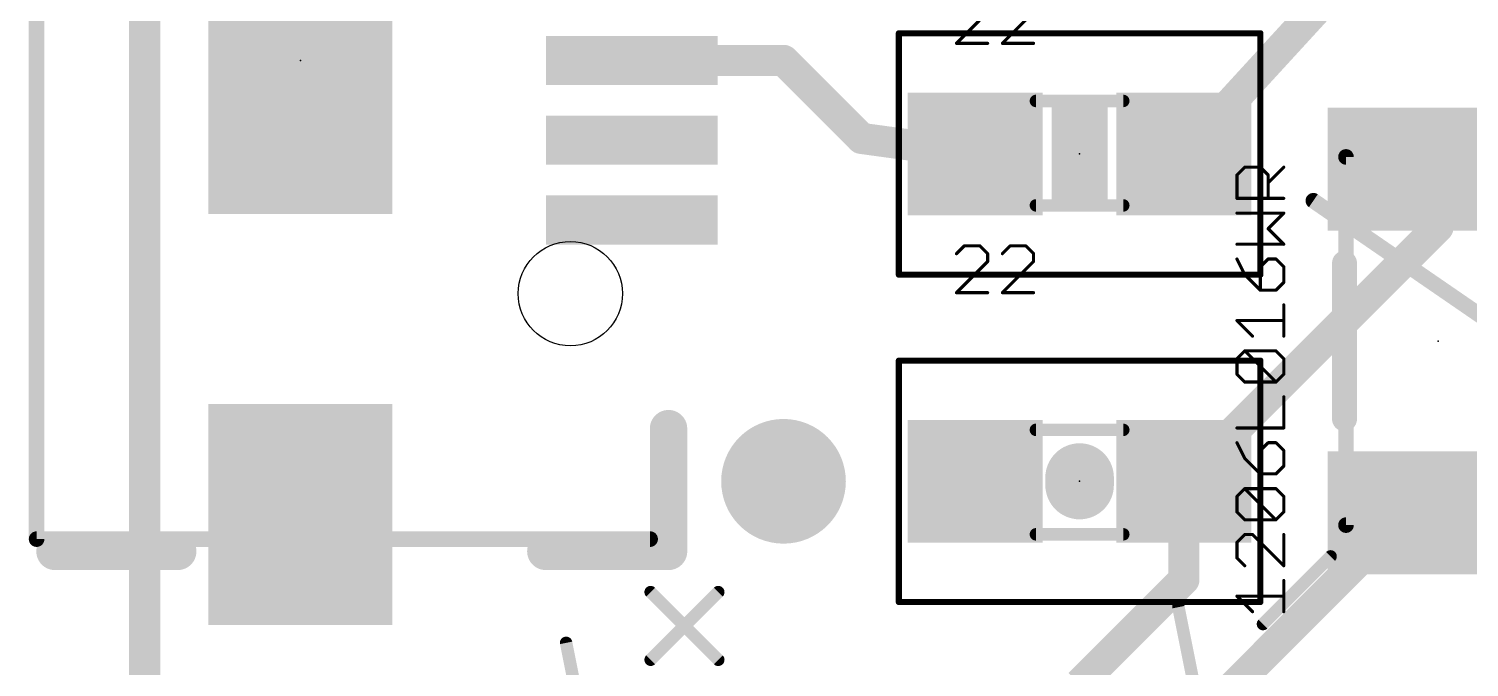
# Model space of a CAD drawing. Extents: x -15 to 92, y -11 to 29.
# Drawn here: x -0.94 to 10.79, y 9.66 to 14.86 of the extents above; entities that cross this region are included whole.
import ezdxf

# ---------------------------------------------------------------- set-up
doc = ezdxf.new("R2010")
doc.units = 0
for name, color, linetype in [('1', 22, 'CONTINUOUS'), ('16', 175, 'CONTINUOUS'), ('18', 82, 'CONTINUOUS'), ('20', 7, 'CONTINUOUS'), ('21', 253, 'CONTINUOUS'), ('23', 7, 'CONTINUOUS'), ('27', 253, 'CONTINUOUS'), ('39', 22, 'CONTINUOUS'), ('51', 253, 'CONTINUOUS')]:
    doc.layers.add(name, color=color, linetype=linetype)

# ---------------------------------------------------------------- blocks, each defined once
blk = doc.blocks.new('RECT')
blk.add_solid([(-0.5, -0.5), (0.5, -0.5), (-0.5, 0.5), (0.5, 0.5)])
blk = doc.blocks.new('ROUNDV')
at = {"const_width": 0.5}
blk.add_lwpolyline([(0, -0.25, 1), (0, 0.25, 1), (0, -0.25)], format="xyb", dxfattribs=at)

msp = doc.modelspace()

# ---------------------------------------------------------------- linework, layer by layer
at = {"layer": '1', "const_width": 0.254}
for points in [[(0, 0), (0, 29.21)], [(9.867, 15.367), (8.47, 13.843)], [(3.97, 14.605), (5.207, 14.605)], [(5.207, 14.605), (5.842, 13.97)], [(11.427, 14.605), (10.541, 13.719)], [(5.842, 13.97), (6.77, 13.843)], [(10.541, 13.719), (10.541, 13.247)], [(10.541, 13.247), (8.47, 11.176)], [(8.47, 11.176), (8.47, 10.375)], [(10.284, 10.919), (8.128, 8.763)], [(10.541, 10.919), (10.284, 10.919)], [(8.47, 10.375), (7.62, 9.525)]]:
    msp.add_lwpolyline(points, dxfattribs=at)
at = {"layer": '1', "const_width": 0.127}
for points in [[(3.97, 14.6685, 1), (3.97, 14.5415)], [(5.2519, 14.6499, 1), (5.1621, 14.5601)], [(5.207, 14.5415, 1), (5.207, 14.6685)], [(5.8506, 14.0329, 1), (5.8334, 13.9071)], [(5.7971, 13.9251, 1), (5.8869, 14.0149)], [(6.7614, 13.7801, 1), (6.7786, 13.9059)], [(8.4232, 13.8859, 1), (8.5168, 13.8001)], [(10.6045, 13.719, 1), (10.4775, 13.719)], [(10.4961, 13.7639, 1), (10.5859, 13.6741)], [(10.4775, 13.247, 1), (10.6045, 13.247)], [(10.5859, 13.2021, 1), (10.4961, 13.2919)], [(8.5335, 11.176, 1), (8.4065, 11.176)], [(8.4251, 11.2209, 1), (8.5149, 11.1311)], [(10.284, 10.9825, 1), (10.284, 10.8555)], [(10.3289, 10.8741, 1), (10.2391, 10.9639)], [(10.541, 10.8555, 1), (10.541, 10.9825)], [(8.5149, 10.3301, 1), (8.4251, 10.4199)], [(8.4065, 10.375, 1), (8.5335, 10.375)]]:
    msp.add_lwpolyline(points, format="xyb", dxfattribs=at)
at = {"layer": '16', "const_width": 0.254}
msp.add_lwpolyline([(0, 0), (0, 29.21)], dxfattribs=at)
at = {"layer": '20', "const_width": 0.2032}
msp.add_lwpolyline([(0, 29.21), (0, 0)], dxfattribs=at)
at = {"layer": '20'}
msp.add_circle((3.47, 12.705), 0.425, dxfattribs=at)
at = {"layer": '21'}
for points, const_width in [([(9.779, 11.684), (9.779, 12.954)], 0.2032), ([(4.27, 10.605), (4.27, 11.605)], 0.3048), ([(7.62, 11.1455), (7.62, 11.2065)], 0.5588), ([(3.27, 10.605), (4.27, 10.605)], 0.3048), ([(9.1143, 10.0131), (9.6656, 10.5643)], 0.1016), ([(4.1241, 9.7219), (4.6754, 10.2731)], 0.1016), ([(4.1241, 10.2731), (4.6754, 9.7219)], 0.1016), ([(8.4253, 10.1509), (8.7009, 8.7727)], 0.1016), ([(3.4351, 9.8597), (3.7107, 8.4815)], 0.1016)]:
    msp.add_lwpolyline(points, dxfattribs=dict(at, const_width=const_width))
for points, const_width in [([(9.8298, 12.954, 1), (9.7282, 12.954)], 0.1016), ([(4.3462, 11.605, 1), (4.1938, 11.605)], 0.1524), ([(9.7282, 11.684, 1), (9.8298, 11.684)], 0.1016), ([(7.7597, 11.2065, 1), (7.4803, 11.2065)], 0.2794), ([(7.4803, 11.1455, 1), (7.7597, 11.1455)], 0.2794), ([(3.27, 10.6812, 1), (3.27, 10.5288)], 0.1524), ([(4.27, 10.5288, 1), (4.27, 10.6812)], 0.1524), ([(4.1938, 10.605, 1), (4.3462, 10.605)], 0.1524), ([(9.6835, 10.5464, 1), (9.6476, 10.5823)], 0.0508), ([(4.1421, 10.2911, 1), (4.1062, 10.2552)], 0.0508), ([(4.6933, 10.2552, 1), (4.6574, 10.2911)], 0.0508), ([(8.4502, 10.1559, 1), (8.4003, 10.1459)], 0.0508), ([(9.0964, 10.031, 1), (9.1323, 9.9951)], 0.0508), ([(3.46, 9.8647, 1), (3.4101, 9.8547)], 0.0508), ([(4.1062, 9.7398, 1), (4.1421, 9.7039)], 0.0508), ([(4.6574, 9.7039, 1), (4.6933, 9.7398)], 0.0508)]:
    msp.add_lwpolyline(points, format="xyb", dxfattribs=dict(at, const_width=const_width))
at = {"layer": '23'}
for p in [(1.27, 14.605), (7.62, 13.843), (10.541, 12.319), (7.62, 11.176)]:
    msp.add_point(p, dxfattribs=at)
at = {"layer": '27', "const_width": 0.0254}
for points in [[(6.6167, 14.7447), (6.8709, 14.9989)], [(6.9909, 14.7447), (7.2451, 14.9989)], [(6.8709, 14.7447), (6.6167, 14.7447)], [(7.2451, 14.7447), (6.9909, 14.7447)], [(8.9024, 13.6721), (8.9659, 13.7357)], [(8.9659, 13.7357), (9.093, 13.7357)], [(9.093, 13.7357), (9.1566, 13.6721)], [(9.1566, 13.6086), (9.2837, 13.7357)], [(8.9024, 13.4815), (8.9024, 13.6721)], [(9.1566, 13.6721), (9.1566, 13.4815)], [(9.2837, 13.4815), (8.9024, 13.4815)], [(9.2837, 13.3615), (8.9024, 13.3615)], [(9.1566, 13.2344), (9.2837, 13.3615)], [(9.2837, 13.1073), (9.1566, 13.2344)], [(6.6803, 13.094), (6.6167, 13.0305)], [(6.8074, 13.094), (6.6803, 13.094)], [(6.8709, 13.0305), (6.8074, 13.094)], [(6.8709, 12.9669), (6.8709, 13.0305)], [(7.0545, 13.094), (6.9909, 13.0305)], [(7.1816, 13.094), (7.0545, 13.094)], [(7.2451, 13.0305), (7.1816, 13.094)], [(7.2451, 12.9669), (7.2451, 13.0305)], [(8.9024, 13.1073), (9.2837, 13.1073)], [(6.6167, 12.7127), (6.8709, 12.9669)], [(6.9909, 12.7127), (7.2451, 12.9669)], [(8.9024, 12.9873), (8.9659, 12.8602)], [(9.1566, 12.9873), (9.093, 12.9237)], [(9.093, 12.9237), (9.093, 12.7331)], [(9.2201, 12.9873), (9.1566, 12.9873)], [(9.2837, 12.9237), (9.2201, 12.9873)], [(9.2837, 12.7966), (9.2837, 12.9237)], [(8.9659, 12.8602), (9.093, 12.7331)], [(9.2201, 12.7331), (9.2837, 12.7966)], [(6.8709, 12.7127), (6.6167, 12.7127)], [(7.2451, 12.7127), (6.9909, 12.7127)], [(9.093, 12.7331), (9.2201, 12.7331)], [(9.2837, 12.3589), (9.2837, 12.6131)], [(9.0295, 12.3589), (8.9024, 12.486)], [(8.9024, 12.486), (9.2837, 12.486)], [(8.9024, 12.1753), (8.9659, 12.2389)], [(8.9659, 12.2389), (9.2201, 12.2389)], [(9.2201, 11.9847), (8.9659, 12.2389)], [(9.2201, 12.2389), (9.2837, 12.1753)], [(8.9024, 12.0482), (8.9024, 12.1753)], [(9.2837, 12.1753), (9.2837, 12.0482)], [(8.9659, 11.9847), (8.9024, 12.0482)], [(9.2201, 11.9847), (8.9659, 11.9847)], [(9.2837, 12.0482), (9.2201, 11.9847)], [(9.2837, 11.6104), (9.2837, 11.8647)], [(8.9024, 11.6104), (9.2837, 11.6104)], [(8.9024, 11.4905), (8.9659, 11.3633)], [(9.1566, 11.4905), (9.093, 11.4269)], [(9.093, 11.4269), (9.093, 11.2362)], [(9.2201, 11.4905), (9.1566, 11.4905)], [(9.2837, 11.4269), (9.2201, 11.4905)], [(9.2837, 11.2998), (9.2837, 11.4269)], [(8.9659, 11.3633), (9.093, 11.2362)], [(9.2201, 11.2362), (9.2837, 11.2998)], [(9.093, 11.2362), (9.2201, 11.2362)], [(8.9024, 11.0527), (8.9659, 11.1163)], [(8.9024, 10.9256), (8.9024, 11.0527)], [(8.9659, 11.1163), (9.2201, 11.1163)], [(9.2201, 10.862), (8.9659, 11.1163)], [(9.2201, 11.1163), (9.2837, 11.0527)], [(9.2837, 11.0527), (9.2837, 10.9256)], [(8.9659, 10.862), (8.9024, 10.9256)], [(9.2837, 10.9256), (9.2201, 10.862)], [(9.2201, 10.862), (8.9659, 10.862)], [(8.9659, 10.742), (8.9024, 10.6785)], [(8.9024, 10.6785), (8.9024, 10.5514)], [(9.0295, 10.742), (8.9659, 10.742)], [(9.2837, 10.4878), (9.0295, 10.742)], [(9.2837, 10.742), (9.2837, 10.4878)], [(8.9024, 10.5514), (8.9659, 10.4878)], [(9.2837, 10.1136), (9.2837, 10.3678)], [(9.0295, 10.1136), (8.9024, 10.2407)], [(8.9024, 10.2407), (9.2837, 10.2407)]]:
    msp.add_lwpolyline(points, dxfattribs=at)
at = {"layer": '27', "const_width": 0.0127}
for points in [[(6.6167, 14.751, 1), (6.6167, 14.7384)], [(6.6122, 14.7492, 1), (6.6212, 14.7402)], [(6.8709, 14.7384, 1), (6.8709, 14.751)], [(6.9864, 14.7492, 1), (6.9954, 14.7402)], [(6.9909, 14.751, 1), (6.9909, 14.7384)], [(7.2451, 14.7384, 1), (7.2451, 14.751)], [(8.9659, 13.742, 1), (8.9659, 13.7293)], [(8.9704, 13.7312, 1), (8.9614, 13.7402)], [(9.0975, 13.7402, 1), (9.0885, 13.7312)], [(9.093, 13.7293, 1), (9.093, 13.742)], [(9.2882, 13.7312, 1), (9.2792, 13.7402)], [(8.9087, 13.6721, 1), (8.896, 13.6721)], [(8.8979, 13.6766, 1), (8.9069, 13.6677)], [(9.1629, 13.6721, 1), (9.1502, 13.6721)], [(9.1521, 13.6131, 1), (9.1611, 13.6041)], [(9.1521, 13.6677, 1), (9.1611, 13.6766)], [(8.9024, 13.4878, 1), (8.9024, 13.4751)], [(8.896, 13.4815, 1), (8.9087, 13.4815)], [(9.1502, 13.4815, 1), (9.1629, 13.4815)], [(9.2837, 13.4751, 1), (9.2837, 13.4878)], [(8.9024, 13.3678, 1), (8.9024, 13.3551)], [(9.2882, 13.357, 1), (9.2792, 13.366)], [(9.2837, 13.3551, 1), (9.2837, 13.3678)], [(9.1611, 13.2389, 1), (9.1521, 13.2299)], [(9.1521, 13.2389, 1), (9.1611, 13.2299)], [(6.6122, 13.035, 1), (6.6212, 13.026)], [(6.6803, 13.1004, 1), (6.6803, 13.0877)], [(6.6847, 13.0895, 1), (6.6758, 13.0985)], [(6.8119, 13.0985, 1), (6.8029, 13.0895)], [(6.8074, 13.0877, 1), (6.8074, 13.1004)], [(6.8773, 13.0305, 1), (6.8646, 13.0305)], [(6.8664, 13.026, 1), (6.8754, 13.035)], [(6.9864, 13.035, 1), (6.9954, 13.026)], [(7.0545, 13.1004, 1), (7.0545, 13.0877)], [(7.0589, 13.0895, 1), (7.05, 13.0985)], [(7.1861, 13.0985, 1), (7.1771, 13.0895)], [(7.1816, 13.0877, 1), (7.1816, 13.1004)], [(7.2515, 13.0305, 1), (7.2388, 13.0305)], [(7.2406, 13.026, 1), (7.2496, 13.035)], [(8.9024, 13.1136, 1), (8.9024, 13.1009)], [(9.2792, 13.1028, 1), (9.2882, 13.1118)], [(9.2837, 13.1009, 1), (9.2837, 13.1136)], [(6.8646, 12.9669, 1), (6.8773, 12.9669)], [(6.8754, 12.9624, 1), (6.8664, 12.9714)], [(7.2388, 12.9669, 1), (7.2515, 12.9669)], [(7.2496, 12.9624, 1), (7.2406, 12.9714)], [(8.9081, 12.9901, 1), (8.8967, 12.9844)], [(9.0885, 12.9282, 1), (9.0975, 12.9192)], [(9.0994, 12.9237, 1), (9.0867, 12.9237)], [(9.1566, 12.9936, 1), (9.1566, 12.9809)], [(9.1611, 12.9828, 1), (9.1521, 12.9918)], [(9.2246, 12.9918, 1), (9.2157, 12.9828)], [(9.2201, 12.9809, 1), (9.2201, 12.9936)], [(9.29, 12.9237, 1), (9.2774, 12.9237)], [(9.2792, 12.9192, 1), (9.2882, 12.9282)], [(8.9704, 12.8647, 1), (8.9614, 12.8557)], [(8.9603, 12.8573, 1), (8.9716, 12.863)], [(9.2774, 12.7966, 1), (9.29, 12.7966)], [(9.2882, 12.7921, 1), (9.2792, 12.8011)], [(6.6167, 12.719, 1), (6.6167, 12.7064)], [(6.6122, 12.7172, 1), (6.6212, 12.7082)], [(6.8709, 12.7064, 1), (6.8709, 12.719)], [(6.9864, 12.7172, 1), (6.9954, 12.7082)], [(6.9909, 12.719, 1), (6.9909, 12.7064)], [(7.2451, 12.7064, 1), (7.2451, 12.719)], [(9.093, 12.7394, 1), (9.093, 12.7267)], [(9.0867, 12.7331, 1), (9.0994, 12.7331)], [(9.0885, 12.7286, 1), (9.0975, 12.7376)], [(9.2157, 12.7376, 1), (9.2246, 12.7286)], [(9.2201, 12.7267, 1), (9.2201, 12.7394)], [(9.29, 12.6131, 1), (9.2774, 12.6131)], [(8.9069, 12.4905, 1), (8.8979, 12.4815)], [(8.9024, 12.4923, 1), (8.9024, 12.4796)], [(9.2837, 12.4796, 1), (9.2837, 12.4923)], [(9.025, 12.3544, 1), (9.034, 12.3633)], [(9.2774, 12.3589, 1), (9.29, 12.3589)], [(8.9704, 12.2434, 1), (8.9614, 12.2344)], [(8.9659, 12.2452, 1), (8.9659, 12.2325)], [(8.9704, 12.2344, 1), (8.9614, 12.2434)], [(9.2246, 12.2434, 1), (9.2157, 12.2344)], [(9.2201, 12.2325, 1), (9.2201, 12.2452)], [(8.9087, 12.1753, 1), (8.896, 12.1753)], [(8.8979, 12.1798, 1), (8.9069, 12.1708)], [(9.29, 12.1753, 1), (9.2774, 12.1753)], [(9.2792, 12.1708, 1), (9.2882, 12.1798)], [(8.9069, 12.0527, 1), (8.8979, 12.0437)], [(8.896, 12.0482, 1), (8.9087, 12.0482)], [(8.9659, 11.991, 1), (8.9659, 11.9783)], [(8.9614, 11.9802, 1), (8.9704, 11.9891)], [(9.2157, 11.9891, 1), (9.2246, 11.9802)], [(9.2157, 11.9802, 1), (9.2246, 11.9891)], [(9.2201, 11.9783, 1), (9.2201, 11.991)], [(9.2774, 12.0482, 1), (9.29, 12.0482)], [(9.2882, 12.0437, 1), (9.2792, 12.0527)], [(9.29, 11.8647, 1), (9.2774, 11.8647)], [(8.9024, 11.6168, 1), (8.9024, 11.6041)], [(9.2837, 11.6041, 1), (9.2837, 11.6168)], [(9.2774, 11.6104, 1), (9.29, 11.6104)], [(8.9081, 11.4933, 1), (8.8967, 11.4876)], [(9.0885, 11.4314, 1), (9.0975, 11.4224)], [(9.0994, 11.4269, 1), (9.0867, 11.4269)], [(9.1566, 11.4968, 1), (9.1566, 11.4841)], [(9.1611, 11.486, 1), (9.1521, 11.4949)], [(9.2246, 11.4949, 1), (9.2157, 11.486)], [(9.2201, 11.4841, 1), (9.2201, 11.4968)], [(9.29, 11.4269, 1), (9.2774, 11.4269)], [(9.2792, 11.4224, 1), (9.2882, 11.4314)], [(8.9704, 11.3678, 1), (8.9614, 11.3589)], [(8.9603, 11.3605, 1), (8.9716, 11.3662)], [(9.2774, 11.2998, 1), (9.29, 11.2998)], [(9.2882, 11.2953, 1), (9.2792, 11.3043)], [(9.093, 11.2426, 1), (9.093, 11.2299)], [(9.0867, 11.2362, 1), (9.0994, 11.2362)], [(9.0885, 11.2318, 1), (9.0975, 11.2407)], [(9.2157, 11.2407, 1), (9.2246, 11.2318)], [(9.2201, 11.2299, 1), (9.2201, 11.2426)], [(8.9087, 11.0527, 1), (8.896, 11.0527)], [(8.8979, 11.0572, 1), (8.9069, 11.0482)], [(8.9659, 11.1226, 1), (8.9659, 11.1099)], [(8.9704, 11.1207, 1), (8.9614, 11.1118)], [(8.9704, 11.1118, 1), (8.9614, 11.1207)], [(9.2246, 11.1207, 1), (9.2157, 11.1118)], [(9.2201, 11.1099, 1), (9.2201, 11.1226)], [(9.29, 11.0527, 1), (9.2774, 11.0527)], [(9.2792, 11.0482, 1), (9.2882, 11.0572)], [(8.9069, 10.9301, 1), (8.8979, 10.9211)], [(8.896, 10.9256, 1), (8.9087, 10.9256)], [(9.2774, 10.9256, 1), (9.29, 10.9256)], [(9.2882, 10.9211, 1), (9.2792, 10.9301)], [(8.9659, 10.8684, 1), (8.9659, 10.8557)], [(8.9614, 10.8575, 1), (8.9704, 10.8665)], [(9.2157, 10.8665, 1), (9.2246, 10.8575)], [(9.2157, 10.8575, 1), (9.2246, 10.8665)], [(9.2201, 10.8557, 1), (9.2201, 10.8684)], [(8.9087, 10.6785, 1), (8.896, 10.6785)], [(8.8979, 10.683, 1), (8.9069, 10.674)], [(8.9659, 10.7484, 1), (8.9659, 10.7357)], [(8.9704, 10.7376, 1), (8.9614, 10.7465)], [(9.034, 10.7465, 1), (9.025, 10.7376)], [(9.0295, 10.7357, 1), (9.0295, 10.7484)], [(9.29, 10.742, 1), (9.2774, 10.742)], [(8.9069, 10.5559, 1), (8.8979, 10.5469)], [(8.896, 10.5514, 1), (8.9087, 10.5514)], [(8.9614, 10.4833, 1), (8.9704, 10.4923)], [(9.2774, 10.4878, 1), (9.29, 10.4878)], [(9.2792, 10.4833, 1), (9.2882, 10.4923)], [(9.29, 10.3678, 1), (9.2774, 10.3678)], [(8.9069, 10.2452, 1), (8.8979, 10.2362)], [(8.9024, 10.2471, 1), (8.9024, 10.2344)], [(9.2837, 10.2344, 1), (9.2837, 10.2471)], [(9.025, 10.1091, 1), (9.034, 10.1181)], [(9.2774, 10.1136, 1), (9.29, 10.1136)]]:
    msp.add_lwpolyline(points, format="xyb", dxfattribs=at)
at = {"layer": '39', "const_width": 0.0508}
for points in [[(6.147, 14.826), (9.093, 14.826)], [(6.147, 12.86), (6.147, 14.826)], [(9.093, 14.826), (9.093, 12.86)], [(9.093, 12.86), (6.147, 12.86)], [(6.147, 10.193), (6.147, 12.159)], [(6.147, 12.159), (9.093, 12.159)], [(9.093, 12.159), (9.093, 10.193)], [(9.093, 10.193), (6.147, 10.193)]]:
    msp.add_lwpolyline(points, dxfattribs=at)
at = {"layer": '39', "const_width": 0.0254}
for points in [[(6.147, 14.8387, 1), (6.147, 14.8133)], [(6.1597, 14.826, 1), (6.1343, 14.826)], [(9.1057, 14.826, 1), (9.0803, 14.826)], [(9.093, 14.8133, 1), (9.093, 14.8387)], [(6.147, 12.8727, 1), (6.147, 12.8473)], [(6.1343, 12.86, 1), (6.1597, 12.86)], [(9.0803, 12.86, 1), (9.1057, 12.86)], [(9.093, 12.8473, 1), (9.093, 12.8727)], [(6.1597, 12.159, 1), (6.1343, 12.159)], [(6.147, 12.1717, 1), (6.147, 12.1463)], [(9.1057, 12.159, 1), (9.0803, 12.159)], [(9.093, 12.1463, 1), (9.093, 12.1717)], [(6.147, 10.2057, 1), (6.147, 10.1803)], [(9.093, 10.1803, 1), (9.093, 10.2057)], [(6.1343, 10.193, 1), (6.1597, 10.193)], [(9.0803, 10.193, 1), (9.1057, 10.193)]]:
    msp.add_lwpolyline(points, format="xyb", dxfattribs=at)
at = {"layer": '51'}
for points, const_width in [([(-0.88, 18.505), (-0.88, 10.705)], 0.127), ([(7.264, 14.275), (7.976, 14.275)], 0.1016), ([(9.791, 10.819), (9.791, 13.819)], 0.127), ([(9.791, 13.819), (11.291, 13.819)], 0.127), ([(9.525, 13.462), (11.557, 12.065)], 0.127), ([(7.264, 13.424), (7.976, 13.424)], 0.1016), ([(7.976, 11.595), (7.264, 11.595)], 0.1016), ([(11.291, 10.819), (9.791, 10.819)], 0.127), ([(4.12, 10.705), (-0.88, 10.705)], 0.127), ([(0.27, 10.605), (-0.73, 10.605)], 0.3048), ([(7.976, 10.744), (7.264, 10.744)], 0.1016)]:
    msp.add_lwpolyline(points, dxfattribs=dict(at, const_width=const_width))
for points, const_width in [([(7.264, 14.3004, 1), (7.264, 14.2496)], 0.0508), ([(7.976, 14.2496, 1), (7.976, 14.3004)], 0.0508), ([(9.8228, 13.819, 1), (9.7592, 13.819)], 0.0635), ([(9.791, 13.8508, 1), (9.791, 13.7873)], 0.0635), ([(9.543, 13.4882, 1), (9.507, 13.4358)], 0.0635), ([(7.264, 13.4494, 1), (7.264, 13.3986)], 0.0508), ([(7.976, 13.3986, 1), (7.976, 13.4494)], 0.0508), ([(7.264, 11.6204, 1), (7.264, 11.5696)], 0.0508), ([(7.976, 11.5696, 1), (7.976, 11.6204)], 0.0508), ([(9.7592, 10.819, 1), (9.8228, 10.819)], 0.0635), ([(9.791, 10.8508, 1), (9.791, 10.7873)], 0.0635), ([(-0.88, 10.7368, 1), (-0.88, 10.6732)], 0.0635), ([(-0.9118, 10.705, 1), (-0.8482, 10.705)], 0.0635), ([(-0.73, 10.6812, 1), (-0.73, 10.5288)], 0.1524), ([(0.27, 10.5288, 1), (0.27, 10.6812)], 0.1524), ([(4.12, 10.6732, 1), (4.12, 10.7368)], 0.0635), ([(7.264, 10.7694, 1), (7.264, 10.7186)], 0.0508), ([(7.976, 10.7186, 1), (7.976, 10.7694)], 0.0508)]:
    msp.add_lwpolyline(points, format="xyb", dxfattribs=dict(at, const_width=const_width))

# ---------------------------------------------------------------- block references
at = {"layer": '1', "rotation": 90}
for p, xscale, yscale in [((1.27, 14.605), 2.5, 1.5), ((3.97, 14.605), 0.4, 1.4), ((3.97, 13.955), 0.4, 1.4), ((3.97, 13.305), 0.4, 1.4), ((1.27, 10.905), 1.8, 1.5)]:
    msp.add_blockref('RECT', p, dxfattribs=dict(at, xscale=xscale, yscale=yscale))
at = {"layer": '1', "xscale": 1.1}
for p in [(6.77, 13.843), (8.47, 13.843)]:
    msp.add_blockref('RECT', p, dxfattribs=at)
at = {"layer": '1', "yscale": 1.8, "rotation": 270}
for p in [(10.541, 13.719), (10.541, 10.919)]:
    msp.add_blockref('RECT', p, dxfattribs=at)
at = {"layer": '1', "xscale": 1.1, "rotation": 180}
for p in [(6.77, 11.176), (8.47, 11.176)]:
    msp.add_blockref('RECT', p, dxfattribs=at)
at = {"layer": '18', "xscale": 1.016, "yscale": 1.016}
msp.add_blockref('ROUNDV', (5.207, 11.176), dxfattribs=at)
msp.add_blockref('ROUNDV', (5.207, 11.176), dxfattribs=at)
at = {"layer": '21', "xscale": 0.4572, "yscale": 0.762}
msp.add_blockref('RECT', (7.62, 13.843), dxfattribs=at)
at = {"layer": '51', "xscale": 0.5001, "yscale": 0.95}
for p in [(7.0319, 13.8481), (8.2003, 13.8481)]:
    msp.add_blockref('RECT', p, dxfattribs=at)
at = {"layer": '51', "xscale": 0.5001, "yscale": 0.95, "rotation": 180}
for p in [(7.0398, 11.1709), (8.2081, 11.1709)]:
    msp.add_blockref('RECT', p, dxfattribs=at)

doc.saveas('drawing.dxf')
